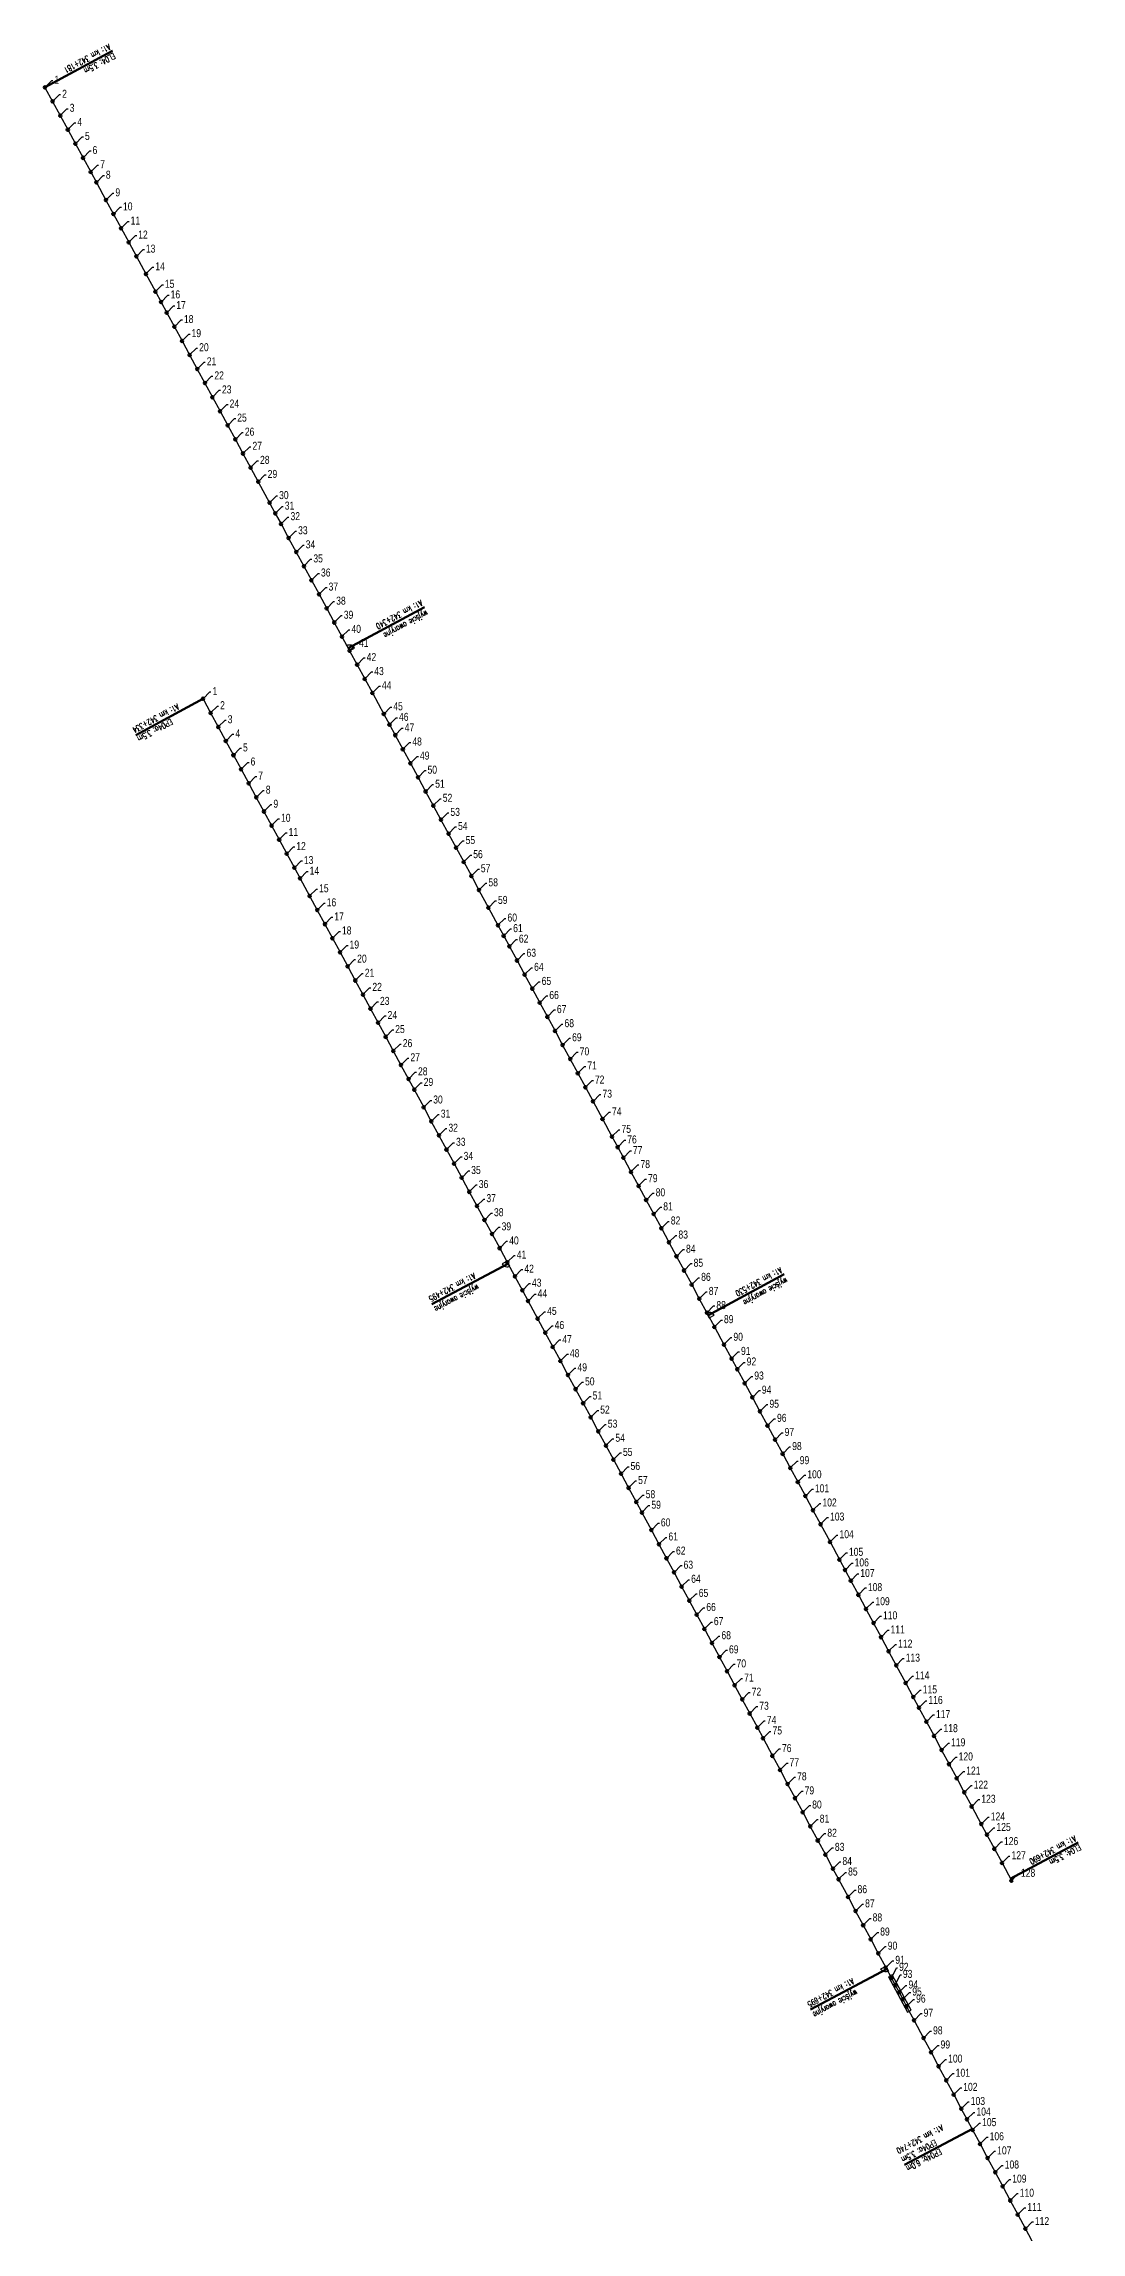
# Model space of a CAD drawing. Header units: metres. Extents: x 7402779 to 7405920, y 5696902 to 5712005.
# Drawn here: x 7404284 to 7404543, y 5705650 to 5706197 of the extents above; entities that cross this region are included whole.
import ezdxf

# ---------------------------------------------------------------- set-up
doc = ezdxf.new("R2010")
doc.units = ezdxf.units.M
for name, color, linetype in [('Drzwi ewakuacyjne', 100, 'Continuous'), ('Drzwi ewakuacyjne_opis', 7, 'Continuous'), ('Ekran_akustyczny', 100, 'Continuous'), ('Ekran_akustyczny_3.5m_opis', 7, 'Continuous'), ('Ekran_akustyczny_6m_opis', 7, 'Continuous'), ('Ekran_akustyczny_pale', 100, 'Continuous'), ('Ekran_akustyczny_pale_opis', 1, 'Continuous'), ('om_konstrukcja', 7, 'Continuous')]:
    doc.layers.add(name, color=color, linetype=linetype)
doc.styles.add('CDMSTYLE', font='CDMSIMPL', dxfattribs={"width": 0.8, "bigfont": 'CDMBIGPL'})
doc.styles.add('simplex 0.60', font='simplex.shx', dxfattribs={"width": 0.6})
doc.dimstyles.new('CDM-ME200MM', dxfattribs={"dimscale": 0.2, "dimtxt": 2.5, "dimasz": 1.5, "dimexe": 1.5, "dimexo": 5, "dimgap": 0.5, "dimtad": 1, "dimdec": 0, "dimlfac": 1000, "dimrnd": 1, "dimzin": 9, "dimtxsty": 'CDMSTYLE', "dimblk": 'OBLIQUE', "dimcen": 2.5, "dimdle": 1.5, "dimclrd": 9, "dimclre": 9, "dimadec": 1, "dimazin": 2, "dimtfac": 1, "dimtdec": 0, "dimtix": 1, "dimtmove": 2, "dimatfit": 3, "dimldrblk": 'NONE', "dimfxl": 1, "dimtvp": 1, "dimtolj": 1, "dimtzin": 0, "dimlwd": 25, "dimlwe": 25, "dimarcsym": 0})

# ---------------------------------------------------------------- blocks, each defined once
blk = doc.blocks.new('Wyjście awaryjne')
at = {"layer": 'Drzwi ewakuacyjne'}
blk.add_lwpolyline([(0, 0), (-1.4, 0, 0.414214), (0, -1.4)], format="xyb", close=True, dxfattribs=at)
blk = doc.blocks.new('_None')
blk = doc.blocks.new('_OBLIQUE')
at = {"color": 0, "linetype": 'ByBlock'}
blk.add_line((-0.5, -0.5), (0.5, 0.5), dxfattribs=at)

msp = doc.modelspace()

# ---------------------------------------------------------------- linework, layer by layer
at = {"layer": 'Drzwi ewakuacyjne_opis', "lineweight": 100}
for p, q in [((7404378.84, 5706056.22), (7404359.79, 5706045.93)), ((7404380.7, 5705882.02), (7404399.85, 5705892.13)), ((7404468.67, 5705889.48), (7404449.63, 5705879.18)), ((7404475.28, 5705705.73), (7404494.38, 5705715.94))]:
    msp.add_line(p, q, dxfattribs=at)
at = {"layer": 'Ekran_akustyczny', "linetype": 'Continuous', "lineweight": -3}
for points in [[(7404284.05, 5706186.07), (7404285.96, 5706182.55), (7404287.86, 5706179.03), (7404289.76, 5706175.51), (7404291.66, 5706171.99), (7404293.56, 5706168.47), (7404295.47, 5706164.96), (7404296.89, 5706162.32), (7404299.27, 5706157.92), (7404301.17, 5706154.4), (7404303.07, 5706150.88), (7404304.97, 5706147.36), (7404306.88, 5706143.84), (7404309.25, 5706139.44), (7404311.63, 5706135.04), (7404313.06, 5706132.41), (7404314.48, 5706129.77), (7404316.39, 5706126.25), (7404318.29, 5706122.73), (7404320.19, 5706119.21), (7404322.09, 5706115.69), (7404323.99, 5706112.17), (7404325.89, 5706108.65), (7404327.8, 5706105.13), (7404329.7, 5706101.62), (7404331.6, 5706098.1), (7404333.5, 5706094.58), (7404335.4, 5706091.06), (7404337.31, 5706087.54), (7404340.16, 5706082.26), (7404341.58, 5706079.62), (7404343.01, 5706076.98), (7404344.91, 5706073.46), (7404346.82, 5706069.94), (7404348.72, 5706066.42), (7404350.62, 5706062.91), (7404352.52, 5706059.39), (7404354.42, 5706055.87), (7404356.32, 5706052.35), (7404358.23, 5706048.83), (7404360.13, 5706045.31), (7404362.03, 5706041.79), (7404363.93, 5706038.27), (7404365.83, 5706034.75), (7404368.69, 5706029.48), (7404370.11, 5706026.84), (7404371.54, 5706024.2), (7404373.44, 5706020.68), (7404375.34, 5706017.16), (7404377.24, 5706013.64), (7404379.14, 5706010.12), (7404381.05, 5706006.6), (7404382.95, 5706003.08), (7404384.85, 5705999.56), (7404386.75, 5705996.04), (7404388.65, 5705992.53), (7404390.55, 5705989.01), (7404392.46, 5705985.49), (7404394.83, 5705981.09), (7404397.21, 5705976.69), (7404398.63, 5705974.05), (7404400.06, 5705971.41), (7404401.96, 5705967.89), (7404403.85, 5705964.37), (7404405.75, 5705960.85), (7404407.65, 5705957.33), (7404409.55, 5705953.81), (7404411.45, 5705950.29), (7404413.35, 5705946.76), (7404415.25, 5705943.24), (7404417.15, 5705939.72), (7404419.04, 5705936.2), (7404420.94, 5705932.68), (7404423.31, 5705928.28), (7404425.68, 5705923.88), (7404427.11, 5705921.24), (7404428.53, 5705918.59), (7404430.43, 5705915.07), (7404432.32, 5705911.55), (7404434.22, 5705908.03), (7404436.12, 5705904.51), (7404438.01, 5705900.99), (7404439.91, 5705897.46), (7404441.8, 5705893.94), (7404443.7, 5705890.42), (7404445.59, 5705886.89), (7404447.49, 5705883.37), (7404449.38, 5705879.85), (7404451.28, 5705876.33), (7404453.64, 5705871.92), (7404455.54, 5705868.4), (7404456.96, 5705865.76), (7404458.85, 5705862.23), (7404460.75, 5705858.71), (7404462.64, 5705855.19), (7404464.53, 5705851.66), (7404466.42, 5705848.14), (7404468.32, 5705844.61), (7404470.21, 5705841.09), (7404472.1, 5705837.57), (7404473.99, 5705834.04), (7404475.88, 5705830.52), (7404477.78, 5705826.99), (7404480.14, 5705822.59), (7404482.5, 5705818.18), (7404483.92, 5705815.54), (7404485.34, 5705812.89), (7404487.23, 5705809.37), (7404489.12, 5705805.84), (7404491.01, 5705802.32), (7404492.9, 5705798.79), (7404494.79, 5705795.27), (7404496.68, 5705791.74), (7404499.04, 5705787.33), (7404500.93, 5705783.81), (7404502.35, 5705781.16), (7404504.24, 5705777.64), (7404506.12, 5705774.11), (7404508.01, 5705770.59), (7404509.9, 5705767.06), (7404511.79, 5705763.53), (7404513.67, 5705760.01), (7404515.56, 5705756.48), (7404517.92, 5705752.07), (7404519.34, 5705749.43), (7404521.22, 5705745.9), (7404523.11, 5705742.37), (7404525.47, 5705737.96)], [(7404323.53, 5706033.28), (7404325.43, 5706029.76), (7404327.33, 5706026.24), (7404329.23, 5706022.72), (7404331.13, 5706019.2), (7404333.04, 5706015.68), (7404334.94, 5706012.16), (7404336.84, 5706008.64), (7404338.74, 5706005.12), (7404340.64, 5706001.61), (7404342.55, 5705998.09), (7404344.45, 5705994.57), (7404346.35, 5705991.05), (7404347.78, 5705988.41), (7404350.15, 5705984.01), (7404352.05, 5705980.49), (7404353.96, 5705976.97), (7404355.86, 5705973.45), (7404357.76, 5705969.93), (7404359.66, 5705966.41), (7404361.56, 5705962.89), (7404363.46, 5705959.37), (7404365.36, 5705955.85), (7404367.26, 5705952.33), (7404369.16, 5705948.81), (7404371.06, 5705945.29), (7404372.96, 5705941.77), (7404374.86, 5705938.25), (7404376.28, 5705935.61), (7404378.65, 5705931.21), (7404380.55, 5705927.69), (7404382.45, 5705924.17), (7404384.35, 5705920.65), (7404386.25, 5705917.13), (7404388.14, 5705913.61), (7404390.04, 5705910.08), (7404391.94, 5705906.56), (7404393.84, 5705903.04), (7404395.73, 5705899.52), (7404397.63, 5705896), (7404399.53, 5705892.48), (7404401.42, 5705888.95), (7404403.32, 5705885.43), (7404404.74, 5705882.79), (7404407.11, 5705878.39), (7404409, 5705874.87), (7404410.9, 5705871.34), (7404412.79, 5705867.82), (7404414.69, 5705864.3), (7404416.58, 5705860.77), (7404418.48, 5705857.25), (7404420.37, 5705853.73), (7404422.27, 5705850.21), (7404424.16, 5705846.68), (7404426.05, 5705843.16), (7404427.95, 5705839.63), (7404429.84, 5705836.11), (7404431.73, 5705832.59), (7404433.15, 5705829.94), (7404435.52, 5705825.54), (7404437.41, 5705822.01), (7404439.3, 5705818.49), (7404441.19, 5705814.97), (7404443.08, 5705811.44), (7404444.98, 5705807.92), (7404446.87, 5705804.39), (7404448.76, 5705800.87), (7404450.65, 5705797.34), (7404452.54, 5705793.82), (7404454.43, 5705790.29), (7404456.32, 5705786.77), (7404458.21, 5705783.24), (7404460.1, 5705779.72), (7404461.99, 5705776.19), (7404463.41, 5705773.55), (7404465.77, 5705769.14), (7404467.66, 5705765.61), (7404469.55, 5705762.09), (7404471.43, 5705758.56), (7404473.32, 5705755.04), (7404475.21, 5705751.51), (7404477.1, 5705747.98), (7404478.99, 5705744.46), (7404480.87, 5705740.93), (7404482.29, 5705738.29), (7404484.65, 5705733.88), (7404486.54, 5705730.35), (7404488.42, 5705726.82), (7404490.31, 5705723.29), (7404492.2, 5705719.77), (7404494.08, 5705716.24), (7404495.5, 5705713.59), (7404496.44, 5705711.83), (7404497.38, 5705710.07), (7404498.32, 5705708.3), (7404499.27, 5705706.54), (7404501.15, 5705703.01), (7404503.51, 5705698.6), (7404505.39, 5705695.07), (7404507.28, 5705691.54), (7404509.16, 5705688.02), (7404511.05, 5705684.49), (7404512.93, 5705680.96), (7404514.34, 5705678.31), (7404515.76, 5705675.67), (7404517.64, 5705672.14), (7404519.52, 5705668.61), (7404521.41, 5705665.08), (7404523.29, 5705661.55), (7404525.17, 5705658.02), (7404527.05, 5705654.49), (7404528.94, 5705650.96), (7404531.29, 5705646.55)]]:
    msp.add_lwpolyline(points, dxfattribs=at)
at = {"layer": 'Ekran_akustyczny_3.5m_opis', "lineweight": 100}
for p, q in [((7404300.9, 5706195.18), (7404283.97, 5706186.02)), ((7404306.71, 5706024.17), (7404323.64, 5706033.33)), ((7404542.1, 5705747.48), (7404525.12, 5705738.4))]:
    msp.add_line(p, q, dxfattribs=at)
at = {"layer": 'Ekran_akustyczny_6m_opis', "lineweight": 100}
msp.add_line((7404498.75, 5705666.9), (7404515.73, 5705675.96), dxfattribs=at)
at = {"layer": 'Ekran_akustyczny_pale', "lineweight": 100}
for centre in [(7404284.05, 5706186.07), (7404285.96, 5706182.55), (7404287.86, 5706179.03), (7404289.76, 5706175.51), (7404291.66, 5706171.99), (7404293.56, 5706168.47), (7404295.47, 5706164.96), (7404296.89, 5706162.32), (7404299.27, 5706157.92), (7404301.17, 5706154.4), (7404303.07, 5706150.88), (7404304.97, 5706147.36), (7404306.88, 5706143.84), (7404309.25, 5706139.44), (7404311.63, 5706135.04), (7404313.06, 5706132.41), (7404314.48, 5706129.77), (7404316.39, 5706126.25), (7404318.29, 5706122.73), (7404320.19, 5706119.21), (7404322.09, 5706115.69), (7404323.99, 5706112.17), (7404325.89, 5706108.65), (7404327.8, 5706105.13), (7404329.7, 5706101.61), (7404331.6, 5706098.1), (7404333.5, 5706094.58), (7404335.4, 5706091.06), (7404337.31, 5706087.54), (7404340.16, 5706082.26), (7404341.58, 5706079.62), (7404343.01, 5706076.98), (7404344.91, 5706073.46), (7404346.81, 5706069.94), (7404348.72, 5706066.42), (7404350.62, 5706062.91), (7404352.52, 5706059.39), (7404354.42, 5706055.87), (7404356.32, 5706052.35), (7404358.23, 5706048.83), (7404360.13, 5706045.31), (7404362.03, 5706041.79), (7404363.93, 5706038.27), (7404365.83, 5706034.75), (7404323.53, 5706033.28), (7404325.43, 5706029.76), (7404368.69, 5706029.48), (7404327.33, 5706026.24), (7404329.23, 5706022.72), (7404370.11, 5706026.84), (7404371.54, 5706024.2), (7404331.14, 5706019.2), (7404373.44, 5706020.68), (7404375.34, 5706017.16), (7404333.04, 5706015.68), (7404334.94, 5706012.16), (7404377.24, 5706013.64), (7404336.84, 5706008.64), (7404379.15, 5706010.12), (7404381.05, 5706006.6), (7404338.74, 5706005.12), (7404340.64, 5706001.6), (7404382.95, 5706003.08), (7404342.55, 5705998.09), (7404384.85, 5705999.56), (7404386.75, 5705996.05), (7404344.45, 5705994.57), (7404346.35, 5705991.05), (7404388.65, 5705992.53), (7404347.78, 5705988.41), (7404390.55, 5705989.01), (7404392.45, 5705985.49), (7404350.15, 5705984.01), (7404352.05, 5705980.49), (7404394.83, 5705981.09), (7404353.96, 5705976.97), (7404355.86, 5705973.45), (7404397.21, 5705976.69), (7404398.63, 5705974.05), (7404357.76, 5705969.93), (7404400.06, 5705971.41), (7404359.66, 5705966.41), (7404361.56, 5705962.89), (7404401.96, 5705967.89), (7404403.85, 5705964.37), (7404363.46, 5705959.37), (7404405.75, 5705960.85), (7404407.65, 5705957.33), (7404365.36, 5705955.85), (7404367.26, 5705952.33), (7404409.55, 5705953.81), (7404369.16, 5705948.81), (7404411.45, 5705950.29), (7404413.35, 5705946.76), (7404371.06, 5705945.29), (7404372.96, 5705941.77), (7404415.25, 5705943.24), (7404374.86, 5705938.25), (7404376.28, 5705935.61), (7404417.15, 5705939.72), (7404419.04, 5705936.2), (7404378.65, 5705931.21), (7404420.94, 5705932.68), (7404380.55, 5705927.69), (7404423.31, 5705928.28), (7404382.45, 5705924.17), (7404384.35, 5705920.65), (7404425.68, 5705923.88), (7404427.11, 5705921.24), (7404386.25, 5705917.13), (7404388.14, 5705913.61), (7404428.53, 5705918.59), (7404430.43, 5705915.07), (7404390.04, 5705910.08), (7404432.32, 5705911.55), (7404434.22, 5705908.03), (7404391.94, 5705906.56), (7404393.84, 5705903.04), (7404436.12, 5705904.51), (7404395.73, 5705899.52), (7404438.01, 5705900.98), (7404439.91, 5705897.46), (7404397.63, 5705896), (7404399.53, 5705892.48), (7404441.8, 5705893.94), (7404401.42, 5705888.95), (7404443.7, 5705890.42), (7404445.59, 5705886.89), (7404403.32, 5705885.43), (7404404.74, 5705882.79), (7404447.49, 5705883.37), (7404407.11, 5705878.39), (7404449.38, 5705879.85), (7404451.28, 5705876.33), (7404409, 5705874.87), (7404410.9, 5705871.34), (7404453.64, 5705871.92), (7404412.79, 5705867.82), (7404414.69, 5705864.3), (7404455.54, 5705868.4), (7404456.96, 5705865.76), (7404416.58, 5705860.77), (7404458.85, 5705862.23), (7404460.74, 5705858.71), (7404418.48, 5705857.25), (7404420.37, 5705853.73), (7404462.64, 5705855.19), (7404422.27, 5705850.2), (7404464.53, 5705851.66), (7404466.42, 5705848.14), (7404424.16, 5705846.68), (7404426.05, 5705843.16), (7404468.32, 5705844.61), (7404427.95, 5705839.63), (7404470.21, 5705841.09), (7404472.1, 5705837.57), (7404429.84, 5705836.11), (7404431.73, 5705832.59), (7404473.99, 5705834.04), (7404433.15, 5705829.94), (7404475.88, 5705830.52), (7404477.78, 5705826.99), (7404435.52, 5705825.54), (7404437.41, 5705822.01), (7404480.14, 5705822.59), (7404439.3, 5705818.49), (7404441.19, 5705814.97), (7404482.5, 5705818.18), (7404483.92, 5705815.54), (7404443.08, 5705811.44), (7404485.34, 5705812.89), (7404487.23, 5705809.37), (7404444.98, 5705807.92), (7404446.87, 5705804.39), (7404489.12, 5705805.84), (7404448.76, 5705800.87), (7404491.01, 5705802.32), (7404492.9, 5705798.79), (7404450.65, 5705797.34), (7404452.54, 5705793.82), (7404494.79, 5705795.27), (7404454.43, 5705790.29), (7404496.68, 5705791.74), (7404456.32, 5705786.77), (7404458.21, 5705783.24), (7404499.04, 5705787.33), (7404500.93, 5705783.81), (7404460.1, 5705779.72), (7404502.35, 5705781.16), (7404504.23, 5705777.64), (7404461.99, 5705776.19), (7404463.41, 5705773.55), (7404506.12, 5705774.11), (7404465.77, 5705769.14), (7404467.66, 5705765.61), (7404508.01, 5705770.59), (7404509.9, 5705767.06), (7404469.55, 5705762.09), (7404511.79, 5705763.53), (7404471.43, 5705758.56), (7404473.32, 5705755.04), (7404513.67, 5705760.01), (7404515.56, 5705756.48), (7404475.21, 5705751.51), (7404517.92, 5705752.07), (7404519.34, 5705749.43), (7404477.1, 5705747.98), (7404478.99, 5705744.46), (7404521.22, 5705745.9), (7404480.87, 5705740.93), (7404482.29, 5705738.28), (7404523.11, 5705742.37), (7404484.65, 5705733.88), (7404525.47, 5705737.96), (7404486.54, 5705730.35), (7404488.42, 5705726.82), (7404490.31, 5705723.29), (7404492.2, 5705719.77), (7404494.08, 5705716.24), (7404495.5, 5705713.59), (7404496.44, 5705711.83), (7404497.38, 5705710.07), (7404498.32, 5705708.3), (7404499.27, 5705706.54), (7404501.15, 5705703.01), (7404503.51, 5705698.6), (7404505.39, 5705695.07), (7404507.28, 5705691.54), (7404509.16, 5705688.02), (7404511.05, 5705684.49), (7404512.93, 5705680.96), (7404514.34, 5705678.31), (7404515.76, 5705675.67), (7404517.64, 5705672.14), (7404519.52, 5705668.61), (7404521.41, 5705665.08), (7404523.29, 5705661.55), (7404525.17, 5705658.02), (7404527.05, 5705654.49), (7404528.94, 5705650.96)]:
    msp.add_circle(centre, 0.3, dxfattribs=at)
at = {"layer": 'om_konstrukcja', "color": 2, "lineweight": -3, "extrusion": (-0.000296428, -0.000158444, 1), "elevation": -3098.95}
msp.add_lwpolyline([(7404494.46, 5705713.49), (7404499.18, 5705704.67), (7404500.06, 5705705.14), (7404495.34, 5705713.96)], close=True, dxfattribs=at)

# ---------------------------------------------------------------- block references
at = {"layer": 'Drzwi ewakuacyjne', "lineweight": 100}
for p, rotation in [((7404360.13, 5706045.31), 208.3621005417678), ((7404399.52, 5705892.75), 28.26395573559596), ((7404449.96, 5705878.57), 208.3621005417678)]:
    msp.add_blockref('Wyjście awaryjne', p, dxfattribs=dict(at, rotation=rotation))
at = {"layer": 'Drzwi ewakuacyjne', "lineweight": 100, "xscale": -1, "rotation": 298.1322705803242}
msp.add_blockref('Wyjście awaryjne', (7404494.05, 5705716.55), dxfattribs=at)

# ---------------------------------------------------------------- texts
at = {"layer": 'Drzwi ewakuacyjne_opis', "lineweight": 100, "char_height": 1.5, "style": 'simplex 0.60'}
for s, insert, attachment_point, rotation in [('A1: km 342+340', (7404377.86, 5706058.03), 7, 208.3889), ('wyjście awaryjne', (7404379.05, 5706055.85), 7, 208.3889), ('A1: km 342+495', (7404379.74, 5705883.85), 9, 207.837), ('A1: km 342+530', (7404467.69, 5705891.29), 7, 208.3889), ('wyjście awaryjne', (7404468.88, 5705889.1), 7, 208.3889), ('wyjście awaryjne', (7404380.9, 5705881.65), 9, 207.837), ('A1: km 342+695', (7404474.32, 5705707.55), 9, 208.1316), ('wyjście awaryjne', (7404475.49, 5705705.35), 9, 208.1316)]:
    msp.add_mtext(s, dxfattribs=dict(at, insert=insert, attachment_point=attachment_point, rotation=rotation))
at = {"layer": 'Ekran_akustyczny_3.5m_opis', "lineweight": 100, "char_height": 1.5, "style": 'simplex 0.60'}
for s, insert, attachment_point, rotation in [('A1: km 342+181', (7404299.92, 5706196.99), 7, 208.3889), ('EL04: 3.5m', (7404301.12, 5706194.77), 7, 208.3889), ('A1: km 342+334', (7404305.72, 5706025.99), 9, 208.3889), ('EP04a: 3.5m', (7404306.92, 5706023.77), 9, 208.3889), ('A1: km 342+690', (7404541.13, 5705749.29), 7, 208.1353), ('EL04: 3.5m', (7404542.32, 5705747.07), 7, 208.1353), ('A1: km 342+740', (7404496.59, 5705670.94), 9, 208.0929), ('EP04a: 3.5m', (7404497.78, 5705668.72), 9, 208.0929)]:
    msp.add_mtext(s, dxfattribs=dict(at, insert=insert, attachment_point=attachment_point, rotation=rotation))
at = {"layer": 'Ekran_akustyczny_6m_opis', "lineweight": 100, "insert": (7404498.97, 5705666.49), "char_height": 1.5, "attachment_point": 9, "rotation": 208.0929, "style": 'simplex 0.60'}
msp.add_mtext('EP04b: 6.0m', dxfattribs=at)
at = {"layer": 'Ekran_akustyczny_pale_opis', "color": 1, "lineweight": 100, "char_height": 2, "attachment_point": 4, "style": 'CDMSTYLE'}
for s, insert in [('1', (7404286.42, 5706187.99)), ('2', (7404288.33, 5706184.47)), ('3', (7404290.23, 5706180.96)), ('4', (7404292.13, 5706177.44)), ('5', (7404294.03, 5706173.92)), ('6', (7404295.93, 5706170.4)), ('7', (7404297.84, 5706166.88)), ('8', (7404299.26, 5706164.24)), ('9', (7404301.64, 5706159.84)), ('10', (7404303.54, 5706156.32)), ('11', (7404305.44, 5706152.8)), ('12', (7404307.34, 5706149.29)), ('13', (7404309.25, 5706145.77)), ('14', (7404311.62, 5706141.37)), ('15', (7404314, 5706136.97)), ('16', (7404315.43, 5706134.33)), ('17', (7404316.85, 5706131.69)), ('18', (7404318.76, 5706128.17)), ('19', (7404320.66, 5706124.65)), ('20', (7404322.56, 5706121.13)), ('21', (7404324.46, 5706117.61)), ('22', (7404326.36, 5706114.1)), ('23', (7404328.26, 5706110.58)), ('24', (7404330.17, 5706107.06)), ('25', (7404332.07, 5706103.54)), ('26', (7404333.97, 5706100.02)), ('27', (7404335.87, 5706096.5)), ('28', (7404337.77, 5706092.98)), ('29', (7404339.68, 5706089.46)), ('30', (7404342.53, 5706084.18)), ('31', (7404343.95, 5706081.55)), ('32', (7404345.38, 5706078.91)), ('33', (7404347.28, 5706075.39)), ('34', (7404349.18, 5706071.87)), ('35', (7404351.09, 5706068.35)), ('36', (7404352.99, 5706064.83)), ('37', (7404354.89, 5706061.31)), ('38', (7404356.79, 5706057.79)), ('39', (7404358.69, 5706054.27)), ('40', (7404360.6, 5706050.75)), ('41', (7404362.5, 5706047.24)), ('42', (7404364.4, 5706043.72)), ('43', (7404366.3, 5706040.2)), ('1', (7404325.9, 5706035.2)), ('44', (7404368.2, 5706036.68)), ('2', (7404327.8, 5706031.68)), ('3', (7404329.7, 5706028.16)), ('45', (7404371.06, 5706031.4)), ('46', (7404372.48, 5706028.76)), ('4', (7404331.6, 5706024.64)), ('47', (7404373.91, 5706026.12)), ('48', (7404375.81, 5706022.6)), ('5', (7404333.51, 5706021.12)), ('6', (7404335.41, 5706017.6)), ('49', (7404377.71, 5706019.08)), ('7', (7404337.31, 5706014.09)), ('50', (7404379.61, 5706015.56)), ('51', (7404381.52, 5706012.05)), ('8', (7404339.21, 5706010.57)), ('9', (7404341.11, 5706007.05)), ('52', (7404383.42, 5706008.53)), ('10', (7404343.01, 5706003.53)), ('53', (7404385.32, 5706005.01)), ('54', (7404387.22, 5706001.49)), ('11', (7404344.92, 5706000.01)), ('12', (7404346.82, 5705996.49)), ('55', (7404389.12, 5705997.97)), ('13', (7404348.72, 5705992.97)), ('14', (7404350.15, 5705990.33)), ('56', (7404391.02, 5705994.45)), ('57', (7404392.92, 5705990.93)), ('15', (7404352.52, 5705985.93)), ('58', (7404394.82, 5705987.41)), ('16', (7404354.42, 5705982.41)), ('17', (7404356.33, 5705978.9)), ('59', (7404397.2, 5705983.01)), ('60', (7404399.58, 5705978.61)), ('18', (7404358.23, 5705975.38)), ('61', (7404401, 5705975.97)), ('62', (7404402.43, 5705973.33)), ('19', (7404360.13, 5705971.86)), ('20', (7404362.03, 5705968.34)), ('63', (7404404.33, 5705969.81)), ('21', (7404363.93, 5705964.82)), ('64', (7404406.23, 5705966.29)), ('65', (7404408.12, 5705962.77)), ('22', (7404365.83, 5705961.3)), ('23', (7404367.73, 5705957.78)), ('66', (7404410.02, 5705959.25)), ('24', (7404369.63, 5705954.26)), ('67', (7404411.92, 5705955.73)), ('68', (7404413.82, 5705952.21)), ('25', (7404371.53, 5705950.74)), ('26', (7404373.43, 5705947.22)), ('69', (7404415.72, 5705948.69)), ('27', (7404375.33, 5705943.7)), ('28', (7404377.23, 5705940.18)), ('70', (7404417.62, 5705945.17)), ('71', (7404419.52, 5705941.65)), ('29', (7404378.65, 5705937.54)), ('72', (7404421.41, 5705938.13)), ('73', (7404423.31, 5705934.6)), ('30', (7404381.02, 5705933.14)), ('31', (7404382.92, 5705929.61)), ('74', (7404425.68, 5705930.2)), ('32', (7404384.82, 5705926.09)), ('75', (7404428.05, 5705925.8)), ('33', (7404386.72, 5705922.57)), ('34', (7404388.62, 5705919.05)), ('76', (7404429.48, 5705923.16)), ('77', (7404430.9, 5705920.52)), ('35', (7404390.51, 5705915.53)), ('78', (7404432.8, 5705917)), ('79', (7404434.69, 5705913.48)), ('36', (7404392.41, 5705912.01)), ('37', (7404394.31, 5705908.49)), ('80', (7404436.59, 5705909.95)), ('38', (7404396.21, 5705904.97)), ('81', (7404438.49, 5705906.43)), ('82', (7404440.38, 5705902.91)), ('39', (7404398.1, 5705901.44)), ('40', (7404400, 5705897.92)), ('83', (7404442.28, 5705899.39)), ('41', (7404401.9, 5705894.4)), ('42', (7404403.79, 5705890.88)), ('84', (7404444.17, 5705895.86)), ('85', (7404446.07, 5705892.34)), ('43', (7404405.69, 5705887.36)), ('86', (7404447.96, 5705888.82)), ('87', (7404449.86, 5705885.3)), ('44', (7404407.11, 5705884.71)), ('45', (7404409.48, 5705880.31)), ('88', (7404451.75, 5705881.77)), ('46', (7404411.37, 5705876.79)), ('89', (7404453.65, 5705878.25)), ('47', (7404413.27, 5705873.27)), ('48', (7404415.16, 5705869.74)), ('90', (7404456.01, 5705873.85)), ('91', (7404457.91, 5705870.32)), ('49', (7404417.06, 5705866.22)), ('92', (7404459.33, 5705867.68)), ('93', (7404461.22, 5705864.16)), ('50', (7404418.95, 5705862.7)), ('51', (7404420.85, 5705859.18)), ('94', (7404463.11, 5705860.63)), ('52', (7404422.74, 5705855.65)), ('95', (7404465.01, 5705857.11)), ('96', (7404466.9, 5705853.59)), ('53', (7404424.64, 5705852.13)), ('54', (7404426.53, 5705848.61)), ('97', (7404468.79, 5705850.06)), ('55', (7404428.42, 5705845.08)), ('56', (7404430.32, 5705841.56)), ('98', (7404470.69, 5705846.54)), ('99', (7404472.58, 5705843.01)), ('57', (7404432.21, 5705838.04)), ('100', (7404474.47, 5705839.49)), ('101', (7404476.36, 5705835.97)), ('58', (7404434.1, 5705834.51)), ('59', (7404435.52, 5705831.87)), ('102', (7404478.25, 5705832.44)), ('60', (7404437.89, 5705827.46)), ('103', (7404480.15, 5705828.92)), ('61', (7404439.78, 5705823.94)), ('62', (7404441.67, 5705820.42)), ('104', (7404482.51, 5705824.51)), ('105', (7404484.87, 5705820.11)), ('63', (7404443.56, 5705816.89)), ('106', (7404486.29, 5705817.46)), ('107', (7404487.71, 5705814.82)), ('64', (7404445.46, 5705813.37)), ('65', (7404447.35, 5705809.84)), ('108', (7404489.6, 5705811.29)), ('66', (7404449.24, 5705806.32)), ('109', (7404491.49, 5705807.77)), ('110', (7404493.38, 5705804.24)), ('67', (7404451.13, 5705802.79)), ('68', (7404453.02, 5705799.27)), ('111', (7404495.27, 5705800.72)), ('69', (7404454.91, 5705795.74)), ('70', (7404456.8, 5705792.22)), ('112', (7404497.16, 5705797.19)), ('113', (7404499.05, 5705793.67)), ('71', (7404458.69, 5705788.69)), ('114', (7404501.41, 5705789.26)), ('72', (7404460.58, 5705785.17)), ('73', (7404462.47, 5705781.64)), ('115', (7404503.3, 5705785.73)), ('116', (7404504.72, 5705783.09)), ('74', (7404464.36, 5705778.12)), ('117', (7404506.6, 5705779.56)), ('118', (7404508.49, 5705776.04)), ('75', (7404465.78, 5705775.47)), ('76', (7404468.14, 5705771.06)), ('119', (7404510.38, 5705772.51)), ('77', (7404470.03, 5705767.54)), ('120', (7404512.27, 5705768.98)), ('121', (7404514.16, 5705765.46)), ('78', (7404471.92, 5705764.01)), ('79', (7404473.8, 5705760.49)), ('122', (7404516.04, 5705761.93)), ('80', (7404475.69, 5705756.96)), ('123', (7404517.93, 5705758.4)), ('124', (7404520.29, 5705754)), ('81', (7404477.58, 5705753.43)), ('82', (7404479.47, 5705749.91)), ('125', (7404521.71, 5705751.35)), ('83', (7404481.36, 5705746.38)), ('126', (7404523.59, 5705747.82)), ('127', (7404525.48, 5705744.3)), ('84', (7404483.24, 5705742.85)), ('85', (7404484.66, 5705740.21)), ('128', (7404527.84, 5705739.89)), ('86', (7404487.02, 5705735.8)), ('87', (7404488.91, 5705732.27)), ('88', (7404490.79, 5705728.75)), ('89', (7404492.68, 5705725.22)), ('90', (7404494.57, 5705721.69)), ('91', (7404496.45, 5705718.16)), ('92', (7404497.39, 5705716.4)), ('93', (7404498.34, 5705714.64)), ('94', (7404499.75, 5705711.99)), ('95', (7404500.69, 5705710.23)), ('96', (7404501.64, 5705708.46)), ('97', (7404503.52, 5705704.94)), ('98', (7404505.88, 5705700.53)), ('99', (7404507.76, 5705697)), ('100', (7404509.65, 5705693.47)), ('101', (7404511.53, 5705689.94)), ('102', (7404513.42, 5705686.41)), ('103', (7404515.3, 5705682.88)), ('104', (7404516.71, 5705680.24)), ('105', (7404518.13, 5705677.59)), ('106', (7404520.01, 5705674.06)), ('107', (7404521.89, 5705670.53)), ('108', (7404523.78, 5705667)), ('109', (7404525.66, 5705663.48)), ('110', (7404527.54, 5705659.95)), ('111', (7404529.42, 5705656.42)), ('112', (7404531.31, 5705652.89))]:
    msp.add_mtext(s, dxfattribs=dict(at, insert=insert))

# ---------------------------------------------------------------- leaders
at = {"layer": 'Ekran_akustyczny_pale_opis', "color": 1, "lineweight": 100, "annotation_type": 0, "has_hookline": 1, "hookline_direction": 0}
for points, text_width in [([(7404284.05, 5706186.07), (7404285.75, 5706187.78), (7404286.05, 5706187.78)], 0.381), ([(7404285.96, 5706182.55), (7404287.65, 5706184.26), (7404287.95, 5706184.26)], 1.07), ([(7404287.86, 5706179.03), (7404289.55, 5706180.74), (7404289.85, 5706180.74)], 1.07), ([(7404289.76, 5706175.51), (7404291.45, 5706177.23), (7404291.75, 5706177.23)], 1.14), ([(7404291.66, 5706171.99), (7404293.35, 5706173.71), (7404293.65, 5706173.71)], 1.07), ([(7404293.56, 5706168.47), (7404295.25, 5706170.19), (7404295.55, 5706170.19)], 0.99), ([(7404295.47, 5706164.96), (7404297.16, 5706166.67), (7404297.46, 5706166.67)], 1.07), ([(7404296.89, 5706162.32), (7404298.58, 5706164.03), (7404298.88, 5706164.03)], 1.07), ([(7404299.27, 5706157.92), (7404300.96, 5706159.63), (7404301.26, 5706159.63)], 0.99), ([(7404301.17, 5706154.4), (7404302.86, 5706156.11), (7404303.16, 5706156.11)], 2.29), ([(7404303.07, 5706150.88), (7404304.76, 5706152.59), (7404305.06, 5706152.59)], 1.6), ([(7404304.97, 5706147.36), (7404306.67, 5706149.07), (7404306.97, 5706149.07)], 2.29), ([(7404306.88, 5706143.84), (7404308.57, 5706145.55), (7404308.87, 5706145.55)], 2.29), ([(7404309.25, 5706139.44), (7404310.94, 5706141.16), (7404311.24, 5706141.16)], 2.36), ([(7404311.63, 5706135.04), (7404313.32, 5706136.76), (7404313.62, 5706136.76)], 2.29), ([(7404313.06, 5706132.41), (7404314.75, 5706134.12), (7404315.05, 5706134.12)], 2.21), ([(7404314.48, 5706129.77), (7404316.17, 5706131.48), (7404316.47, 5706131.48)], 2.29), ([(7404316.39, 5706126.25), (7404318.08, 5706127.96), (7404318.38, 5706127.96)], 2.29), ([(7404318.29, 5706122.73), (7404319.98, 5706124.44), (7404320.28, 5706124.44)], 2.21), ([(7404320.19, 5706119.21), (7404321.88, 5706120.92), (7404322.18, 5706120.92)], 2.59), ([(7404322.09, 5706115.69), (7404323.78, 5706117.4), (7404324.08, 5706117.4)], 1.9), ([(7404323.99, 5706112.17), (7404325.68, 5706113.88), (7404325.98, 5706113.88)], 2.59), ([(7404325.89, 5706108.65), (7404327.59, 5706110.37), (7404327.89, 5706110.37)], 2.59), ([(7404327.8, 5706105.13), (7404329.49, 5706106.85), (7404329.79, 5706106.85)], 2.67), ([(7404329.7, 5706101.61), (7404331.39, 5706103.33), (7404331.69, 5706103.33)], 2.59), ([(7404331.6, 5706098.1), (7404333.29, 5706099.81), (7404333.59, 5706099.81)], 2.51), ([(7404333.5, 5706094.58), (7404335.19, 5706096.29), (7404335.49, 5706096.29)], 2.59), ([(7404335.4, 5706091.06), (7404337.09, 5706092.77), (7404337.39, 5706092.77)], 2.59), ([(7404337.31, 5706087.54), (7404339, 5706089.25), (7404339.3, 5706089.25)], 2.51), ([(7404340.16, 5706082.26), (7404341.85, 5706083.97), (7404342.15, 5706083.97)], 2.59), ([(7404341.58, 5706079.62), (7404343.28, 5706081.33), (7404343.58, 5706081.33)], 1.9), ([(7404343.01, 5706076.98), (7404344.7, 5706078.69), (7404345, 5706078.69)], 2.59), ([(7404344.91, 5706073.46), (7404346.6, 5706075.18), (7404346.9, 5706075.18)], 2.59), ([(7404346.81, 5706069.94), (7404348.51, 5706071.66), (7404348.81, 5706071.66)], 2.67), ([(7404348.72, 5706066.42), (7404350.41, 5706068.14), (7404350.71, 5706068.14)], 2.59), ([(7404350.62, 5706062.91), (7404352.31, 5706064.62), (7404352.61, 5706064.62)], 2.51), ([(7404352.52, 5706059.39), (7404354.21, 5706061.1), (7404354.51, 5706061.1)], 2.59), ([(7404354.42, 5706055.87), (7404356.11, 5706057.58), (7404356.41, 5706057.58)], 2.59), ([(7404356.32, 5706052.35), (7404358.01, 5706054.06), (7404358.31, 5706054.06)], 2.51), ([(7404358.23, 5706048.83), (7404359.92, 5706050.54), (7404360.22, 5706050.54)], 2.59), ([(7404360.13, 5706045.31), (7404361.82, 5706047.02), (7404362.12, 5706047.02)], 1.9), ([(7404362.03, 5706041.79), (7404363.72, 5706043.5), (7404364.02, 5706043.5)], 2.59), ([(7404363.93, 5706038.27), (7404365.62, 5706039.99), (7404365.92, 5706039.99)], 2.59), ([(7404323.53, 5706033.28), (7404325.22, 5706034.99), (7404325.52, 5706034.99)], 0.381), ([(7404365.83, 5706034.75), (7404367.52, 5706036.47), (7404367.82, 5706036.47)], 2.67), ([(7404325.43, 5706029.76), (7404327.12, 5706031.47), (7404327.42, 5706031.47)], 1.07), ([(7404368.69, 5706029.48), (7404370.38, 5706031.19), (7404370.68, 5706031.19)], 2.59), ([(7404370.11, 5706026.84), (7404371.8, 5706028.55), (7404372.1, 5706028.55)], 2.51), ([(7404327.33, 5706026.24), (7404329.02, 5706027.95), (7404329.32, 5706027.95)], 1.07), ([(7404329.23, 5706022.72), (7404330.92, 5706024.43), (7404331.22, 5706024.43)], 1.14), ([(7404371.54, 5706024.2), (7404373.23, 5706025.91), (7404373.53, 5706025.91)], 2.59), ([(7404331.14, 5706019.2), (7404332.83, 5706020.91), (7404333.13, 5706020.91)], 1.07), ([(7404373.44, 5706020.68), (7404375.13, 5706022.39), (7404375.43, 5706022.39)], 2.59), ([(7404375.34, 5706017.16), (7404377.03, 5706018.87), (7404377.33, 5706018.87)], 2.51), ([(7404333.04, 5706015.68), (7404334.73, 5706017.39), (7404335.03, 5706017.39)], 0.99), ([(7404334.94, 5706012.16), (7404336.63, 5706013.87), (7404336.93, 5706013.87)], 1.07), ([(7404377.24, 5706013.64), (7404378.93, 5706015.35), (7404379.23, 5706015.35)], 2.59), ([(7404336.84, 5706008.64), (7404338.53, 5706010.36), (7404338.83, 5706010.36)], 1.07), ([(7404338.74, 5706005.12), (7404340.43, 5706006.84), (7404340.73, 5706006.84)], 0.99), ([(7404379.15, 5706010.12), (7404380.84, 5706011.83), (7404381.14, 5706011.83)], 1.9), ([(7404381.05, 5706006.6), (7404382.74, 5706008.32), (7404383.04, 5706008.32)], 2.59), ([(7404340.64, 5706001.6), (7404342.34, 5706003.32), (7404342.64, 5706003.32)], 2.29), ([(7404382.95, 5706003.08), (7404384.64, 5706004.8), (7404384.94, 5706004.8)], 2.59), ([(7404384.85, 5705999.56), (7404386.54, 5706001.28), (7404386.84, 5706001.28)], 2.67), ([(7404342.55, 5705998.09), (7404344.24, 5705999.8), (7404344.54, 5705999.8)], 1.6), ([(7404344.45, 5705994.57), (7404346.14, 5705996.28), (7404346.44, 5705996.28)], 2.29), ([(7404386.75, 5705996.05), (7404388.44, 5705997.76), (7404388.74, 5705997.76)], 2.59), ([(7404346.35, 5705991.05), (7404348.04, 5705992.76), (7404348.34, 5705992.76)], 2.29), ([(7404347.78, 5705988.41), (7404349.47, 5705990.12), (7404349.77, 5705990.12)], 2.36), ([(7404388.65, 5705992.53), (7404390.34, 5705994.24), (7404390.64, 5705994.24)], 2.51), ([(7404390.55, 5705989.01), (7404392.25, 5705990.72), (7404392.55, 5705990.72)], 2.59), ([(7404350.15, 5705984.01), (7404351.84, 5705985.72), (7404352.14, 5705985.72)], 2.29), ([(7404392.45, 5705985.49), (7404394.15, 5705987.2), (7404394.45, 5705987.2)], 2.59), ([(7404352.05, 5705980.49), (7404353.75, 5705982.2), (7404354.05, 5705982.2)], 2.21), ([(7404394.83, 5705981.09), (7404396.52, 5705982.8), (7404396.82, 5705982.8)], 2.51), ([(7404353.96, 5705976.97), (7404355.65, 5705978.68), (7404355.95, 5705978.68)], 2.29), ([(7404355.86, 5705973.45), (7404357.55, 5705975.16), (7404357.85, 5705975.16)], 2.29), ([(7404397.21, 5705976.69), (7404398.9, 5705978.4), (7404399.2, 5705978.4)], 2.59), ([(7404398.63, 5705974.05), (7404400.32, 5705975.76), (7404400.62, 5705975.76)], 1.9), ([(7404357.76, 5705969.93), (7404359.45, 5705971.65), (7404359.75, 5705971.65)], 2.21), ([(7404400.06, 5705971.41), (7404401.75, 5705973.12), (7404402.05, 5705973.12)], 2.59), ([(7404401.96, 5705967.89), (7404403.65, 5705969.6), (7404403.95, 5705969.6)], 2.59), ([(7404359.66, 5705966.41), (7404361.35, 5705968.13), (7404361.65, 5705968.13)], 2.59), ([(7404361.56, 5705962.89), (7404363.25, 5705964.61), (7404363.55, 5705964.61)], 1.9), ([(7404403.85, 5705964.37), (7404405.55, 5705966.08), (7404405.85, 5705966.08)], 2.67), ([(7404363.46, 5705959.37), (7404365.15, 5705961.09), (7404365.45, 5705961.09)], 2.59), ([(7404365.36, 5705955.85), (7404367.05, 5705957.57), (7404367.35, 5705957.57)], 2.59), ([(7404405.75, 5705960.85), (7404407.45, 5705962.56), (7404407.75, 5705962.56)], 2.59), ([(7404407.65, 5705957.33), (7404409.34, 5705959.04), (7404409.64, 5705959.04)], 2.51), ([(7404367.26, 5705952.33), (7404368.95, 5705954.05), (7404369.25, 5705954.05)], 2.67), ([(7404409.55, 5705953.81), (7404411.24, 5705955.52), (7404411.54, 5705955.52)], 2.59), ([(7404411.45, 5705950.29), (7404413.14, 5705952), (7404413.44, 5705952)], 2.59), ([(7404369.16, 5705948.81), (7404370.85, 5705950.53), (7404371.15, 5705950.53)], 2.59), ([(7404371.06, 5705945.29), (7404372.75, 5705947.01), (7404373.05, 5705947.01)], 2.51), ([(7404413.35, 5705946.76), (7404415.04, 5705948.48), (7404415.34, 5705948.48)], 2.51), ([(7404372.96, 5705941.77), (7404374.65, 5705943.49), (7404374.95, 5705943.49)], 2.59), ([(7404415.25, 5705943.24), (7404416.94, 5705944.96), (7404417.24, 5705944.96)], 2.59), ([(7404417.15, 5705939.72), (7404418.84, 5705941.44), (7404419.14, 5705941.44)], 1.9), ([(7404374.86, 5705938.25), (7404376.55, 5705939.97), (7404376.85, 5705939.97)], 2.59), ([(7404376.28, 5705935.61), (7404377.97, 5705937.32), (7404378.27, 5705937.32)], 2.51), ([(7404419.04, 5705936.2), (7404420.73, 5705937.91), (7404421.03, 5705937.91)], 2.59), ([(7404378.65, 5705931.21), (7404380.35, 5705932.92), (7404380.65, 5705932.92)], 2.59), ([(7404420.94, 5705932.68), (7404422.63, 5705934.39), (7404422.93, 5705934.39)], 2.59), ([(7404423.31, 5705928.28), (7404425, 5705929.99), (7404425.3, 5705929.99)], 2.67), ([(7404380.55, 5705927.69), (7404382.24, 5705929.4), (7404382.54, 5705929.4)], 1.9), ([(7404382.45, 5705924.17), (7404384.14, 5705925.88), (7404384.44, 5705925.88)], 2.59), ([(7404425.68, 5705923.88), (7404427.38, 5705925.59), (7404427.68, 5705925.59)], 2.59), ([(7404384.35, 5705920.65), (7404386.04, 5705922.36), (7404386.34, 5705922.36)], 2.59), ([(7404427.11, 5705921.24), (7404428.8, 5705922.95), (7404429.1, 5705922.95)], 2.51), ([(7404428.53, 5705918.59), (7404430.22, 5705920.31), (7404430.52, 5705920.31)], 2.59), ([(7404386.25, 5705917.13), (7404387.94, 5705918.84), (7404388.24, 5705918.84)], 2.67), ([(7404388.14, 5705913.61), (7404389.84, 5705915.32), (7404390.14, 5705915.32)], 2.59), ([(7404430.43, 5705915.07), (7404432.12, 5705916.79), (7404432.42, 5705916.79)], 2.59), ([(7404390.04, 5705910.08), (7404391.73, 5705911.8), (7404392.03, 5705911.8)], 2.51), ([(7404391.94, 5705906.56), (7404393.63, 5705908.28), (7404393.93, 5705908.28)], 2.59), ([(7404432.32, 5705911.55), (7404434.01, 5705913.26), (7404434.31, 5705913.26)], 2.51), ([(7404434.22, 5705908.03), (7404435.91, 5705909.74), (7404436.21, 5705909.74)], 2.59), ([(7404393.84, 5705903.04), (7404395.53, 5705904.75), (7404395.83, 5705904.75)], 2.59), ([(7404436.12, 5705904.51), (7404437.81, 5705906.22), (7404438.11, 5705906.22)], 1.9), ([(7404438.01, 5705900.98), (7404439.7, 5705902.7), (7404440, 5705902.7)], 2.59), ([(7404395.73, 5705899.52), (7404397.42, 5705901.23), (7404397.72, 5705901.23)], 2.51), ([(7404397.63, 5705896), (7404399.32, 5705897.71), (7404399.62, 5705897.71)], 2.59), ([(7404439.91, 5705897.46), (7404441.6, 5705899.18), (7404441.9, 5705899.18)], 2.59), ([(7404399.53, 5705892.48), (7404401.22, 5705894.19), (7404401.52, 5705894.19)], 1.9), ([(7404441.8, 5705893.94), (7404443.49, 5705895.65), (7404443.79, 5705895.65)], 2.67), ([(7404443.7, 5705890.42), (7404445.39, 5705892.13), (7404445.69, 5705892.13)], 2.59), ([(7404401.42, 5705888.95), (7404403.11, 5705890.67), (7404403.41, 5705890.67)], 2.59), ([(7404403.32, 5705885.43), (7404405.01, 5705887.14), (7404405.31, 5705887.14)], 2.59), ([(7404445.59, 5705886.89), (7404447.28, 5705888.61), (7404447.58, 5705888.61)], 2.51), ([(7404404.74, 5705882.79), (7404406.43, 5705884.5), (7404406.73, 5705884.5)], 2.67), ([(7404447.49, 5705883.37), (7404449.18, 5705885.08), (7404449.48, 5705885.08)], 2.59), ([(7404449.38, 5705879.85), (7404451.07, 5705881.56), (7404451.37, 5705881.56)], 2.59), ([(7404407.11, 5705878.39), (7404408.8, 5705880.1), (7404409.1, 5705880.1)], 2.59), ([(7404409, 5705874.87), (7404410.7, 5705876.58), (7404411, 5705876.58)], 2.51), ([(7404451.28, 5705876.33), (7404452.97, 5705878.04), (7404453.27, 5705878.04)], 2.51), ([(7404410.9, 5705871.34), (7404412.59, 5705873.06), (7404412.89, 5705873.06)], 2.59), ([(7404453.64, 5705871.92), (7404455.33, 5705873.64), (7404455.63, 5705873.64)], 2.59), ([(7404455.54, 5705868.4), (7404457.23, 5705870.11), (7404457.53, 5705870.11)], 1.9), ([(7404412.79, 5705867.82), (7404414.49, 5705869.53), (7404414.79, 5705869.53)], 2.59), ([(7404414.69, 5705864.3), (7404416.38, 5705866.01), (7404416.68, 5705866.01)], 2.51), ([(7404456.96, 5705865.76), (7404458.65, 5705867.47), (7404458.95, 5705867.47)], 2.59), ([(7404416.58, 5705860.77), (7404418.27, 5705862.49), (7404418.57, 5705862.49)], 2.59), ([(7404418.48, 5705857.25), (7404420.17, 5705858.96), (7404420.47, 5705858.96)], 1.9), ([(7404458.85, 5705862.23), (7404460.54, 5705863.95), (7404460.84, 5705863.95)], 2.59), ([(7404460.74, 5705858.71), (7404462.44, 5705860.42), (7404462.74, 5705860.42)], 2.67), ([(7404420.37, 5705853.73), (7404422.06, 5705855.44), (7404422.36, 5705855.44)], 2.59), ([(7404462.64, 5705855.19), (7404464.33, 5705856.9), (7404464.63, 5705856.9)], 2.59), ([(7404422.27, 5705850.2), (7404423.96, 5705851.92), (7404424.26, 5705851.92)], 2.59), ([(7404424.16, 5705846.68), (7404425.85, 5705848.39), (7404426.15, 5705848.39)], 2.67), ([(7404464.53, 5705851.66), (7404466.22, 5705853.38), (7404466.52, 5705853.38)], 2.51), ([(7404466.42, 5705848.14), (7404468.11, 5705849.85), (7404468.41, 5705849.85)], 2.59), ([(7404426.05, 5705843.16), (7404427.74, 5705844.87), (7404428.04, 5705844.87)], 2.59), ([(7404468.32, 5705844.61), (7404470.01, 5705846.33), (7404470.31, 5705846.33)], 2.59), ([(7404470.21, 5705841.09), (7404471.9, 5705842.8), (7404472.2, 5705842.8)], 2.51), ([(7404427.95, 5705839.63), (7404429.64, 5705841.35), (7404429.94, 5705841.35)], 2.51), ([(7404429.84, 5705836.11), (7404431.53, 5705837.82), (7404431.83, 5705837.82)], 2.59), ([(7404472.1, 5705837.57), (7404473.79, 5705839.28), (7404474.09, 5705839.28)], 3.81), ([(7404431.73, 5705832.59), (7404433.42, 5705834.3), (7404433.72, 5705834.3)], 2.59), ([(7404433.15, 5705829.94), (7404434.84, 5705831.66), (7404435.14, 5705831.66)], 2.51), ([(7404473.99, 5705834.04), (7404475.68, 5705835.75), (7404475.98, 5705835.75)], 3.12), ([(7404475.88, 5705830.52), (7404477.58, 5705832.23), (7404477.88, 5705832.23)], 3.81), ([(7404435.52, 5705825.54), (7404437.21, 5705827.25), (7404437.51, 5705827.25)], 2.59), ([(7404477.78, 5705826.99), (7404479.47, 5705828.71), (7404479.77, 5705828.71)], 3.81), ([(7404437.41, 5705822.01), (7404439.1, 5705823.73), (7404439.4, 5705823.73)], 1.9), ([(7404480.14, 5705822.59), (7404481.83, 5705824.3), (7404482.13, 5705824.3)], 3.89), ([(7404439.3, 5705818.49), (7404440.99, 5705820.2), (7404441.29, 5705820.2)], 2.59), ([(7404441.19, 5705814.97), (7404442.88, 5705816.68), (7404443.18, 5705816.68)], 2.59), ([(7404482.5, 5705818.18), (7404484.19, 5705819.89), (7404484.49, 5705819.89)], 3.81), ([(7404483.92, 5705815.54), (7404485.61, 5705817.25), (7404485.91, 5705817.25)], 3.73), ([(7404443.08, 5705811.44), (7404444.78, 5705813.15), (7404445.08, 5705813.15)], 2.67), ([(7404485.34, 5705812.89), (7404487.03, 5705814.61), (7404487.33, 5705814.61)], 3.81), ([(7404487.23, 5705809.37), (7404488.92, 5705811.08), (7404489.22, 5705811.08)], 3.81), ([(7404444.98, 5705807.92), (7404446.67, 5705809.63), (7404446.97, 5705809.63)], 2.59), ([(7404446.87, 5705804.39), (7404448.56, 5705806.11), (7404448.86, 5705806.11)], 2.51), ([(7404489.12, 5705805.84), (7404490.81, 5705807.56), (7404491.11, 5705807.56)], 3.73), ([(7404448.76, 5705800.87), (7404450.45, 5705802.58), (7404450.75, 5705802.58)], 2.59), ([(7404450.65, 5705797.34), (7404452.34, 5705799.06), (7404452.64, 5705799.06)], 2.59), ([(7404491.01, 5705802.32), (7404492.7, 5705804.03), (7404493, 5705804.03)], 3.5), ([(7404492.9, 5705798.79), (7404494.59, 5705800.51), (7404494.89, 5705800.51)], 2.82), ([(7404452.54, 5705793.82), (7404454.23, 5705795.53), (7404454.53, 5705795.53)], 2.51), ([(7404494.79, 5705795.27), (7404496.48, 5705796.98), (7404496.78, 5705796.98)], 3.5), ([(7404496.68, 5705791.74), (7404498.37, 5705793.45), (7404498.67, 5705793.45)], 3.5), ([(7404454.43, 5705790.29), (7404456.12, 5705792.01), (7404456.42, 5705792.01)], 2.59), ([(7404456.32, 5705786.77), (7404458.01, 5705788.48), (7404458.31, 5705788.48)], 1.9), ([(7404499.04, 5705787.33), (7404500.73, 5705789.05), (7404501.03, 5705789.05)], 3.58), ([(7404458.21, 5705783.24), (7404459.9, 5705784.96), (7404460.2, 5705784.96)], 2.59), ([(7404500.93, 5705783.81), (7404502.62, 5705785.52), (7404502.92, 5705785.52)], 3.5), ([(7404502.35, 5705781.16), (7404504.04, 5705782.88), (7404504.34, 5705782.88)], 3.43), ([(7404460.1, 5705779.72), (7404461.79, 5705781.43), (7404462.09, 5705781.43)], 2.59), ([(7404461.99, 5705776.19), (7404463.68, 5705777.9), (7404463.98, 5705777.9)], 2.67), ([(7404504.23, 5705777.64), (7404505.93, 5705779.35), (7404506.23, 5705779.35)], 3.5), ([(7404463.41, 5705773.55), (7404465.1, 5705775.26), (7404465.4, 5705775.26)], 2.59), ([(7404506.12, 5705774.11), (7404507.81, 5705775.82), (7404508.11, 5705775.82)], 3.5), ([(7404508.01, 5705770.59), (7404509.7, 5705772.3), (7404510, 5705772.3)], 3.43), ([(7404465.77, 5705769.14), (7404467.46, 5705770.85), (7404467.76, 5705770.85)], 2.51), ([(7404467.66, 5705765.61), (7404469.35, 5705767.33), (7404469.65, 5705767.33)], 2.59), ([(7404509.9, 5705767.06), (7404511.59, 5705768.77), (7404511.89, 5705768.77)], 3.81), ([(7404469.55, 5705762.09), (7404471.24, 5705763.8), (7404471.54, 5705763.8)], 2.59), ([(7404511.79, 5705763.53), (7404513.48, 5705765.25), (7404513.78, 5705765.25)], 3.12), ([(7404513.67, 5705760.01), (7404515.37, 5705761.72), (7404515.67, 5705761.72)], 3.81), ([(7404471.43, 5705758.56), (7404473.13, 5705760.27), (7404473.43, 5705760.27)], 2.51), ([(7404473.32, 5705755.04), (7404475.01, 5705756.75), (7404475.31, 5705756.75)], 2.59), ([(7404515.56, 5705756.48), (7404517.25, 5705758.19), (7404517.55, 5705758.19)], 3.81), ([(7404475.21, 5705751.51), (7404476.9, 5705753.22), (7404477.2, 5705753.22)], 1.9), ([(7404477.1, 5705747.98), (7404478.79, 5705749.7), (7404479.09, 5705749.7)], 2.59), ([(7404517.92, 5705752.07), (7404519.61, 5705753.78), (7404519.91, 5705753.78)], 3.89), ([(7404519.34, 5705749.43), (7404521.03, 5705751.14), (7404521.33, 5705751.14)], 3.81), ([(7404478.99, 5705744.46), (7404480.68, 5705746.17), (7404480.98, 5705746.17)], 2.59), ([(7404521.22, 5705745.9), (7404522.91, 5705747.61), (7404523.21, 5705747.61)], 3.73), ([(7404523.11, 5705742.37), (7404524.8, 5705744.08), (7404525.1, 5705744.08)], 3.81), ([(7404480.87, 5705740.93), (7404482.57, 5705742.64), (7404482.87, 5705742.64)], 2.67), ([(7404482.29, 5705738.28), (7404483.98, 5705740), (7404484.28, 5705740)], 2.59), ([(7404525.47, 5705737.96), (7404527.16, 5705739.68), (7404527.46, 5705739.68)], 3.81), ([(7404484.65, 5705733.88), (7404486.34, 5705735.59), (7404486.64, 5705735.59)], 2.51), ([(7404486.54, 5705730.35), (7404488.23, 5705732.06), (7404488.53, 5705732.06)], 2.59), ([(7404488.42, 5705726.82), (7404490.11, 5705728.53), (7404490.41, 5705728.53)], 2.59), ([(7404490.31, 5705723.29), (7404492, 5705725.01), (7404492.3, 5705725.01)], 2.51), ([(7404492.2, 5705719.77), (7404493.89, 5705721.48), (7404494.19, 5705721.48)], 2.59), ([(7404494.08, 5705716.24), (7404495.77, 5705717.95), (7404496.07, 5705717.95)], 1.9), ([(7404495.5, 5705713.59), (7404496.72, 5705716.19), (7404497.02, 5705716.19)], 2.59), ([(7404496.44, 5705711.83), (7404497.66, 5705714.43), (7404497.96, 5705714.43)], 2.59), ([(7404497.38, 5705710.07), (7404499.07, 5705711.78), (7404499.37, 5705711.78)], 2.67), ([(7404498.32, 5705708.3), (7404500.02, 5705710.02), (7404500.32, 5705710.02)], 2.59), ([(7404499.27, 5705706.54), (7404500.96, 5705708.25), (7404501.26, 5705708.25)], 2.51), ([(7404501.15, 5705703.01), (7404502.84, 5705704.72), (7404503.14, 5705704.72)], 2.59), ([(7404503.51, 5705698.6), (7404505.2, 5705700.31), (7404505.5, 5705700.31)], 2.59), ([(7404505.39, 5705695.07), (7404507.08, 5705696.79), (7404507.38, 5705696.79)], 2.51), ([(7404507.28, 5705691.54), (7404508.97, 5705693.26), (7404509.27, 5705693.26)], 3.81), ([(7404509.16, 5705688.02), (7404510.85, 5705689.73), (7404511.15, 5705689.73)], 3.12), ([(7404511.05, 5705684.49), (7404512.74, 5705686.2), (7404513.04, 5705686.2)], 3.81), ([(7404512.93, 5705680.96), (7404514.62, 5705682.67), (7404514.92, 5705682.67)], 3.81), ([(7404514.34, 5705678.31), (7404516.03, 5705680.03), (7404516.33, 5705680.03)], 3.89), ([(7404515.76, 5705675.67), (7404517.45, 5705677.38), (7404517.75, 5705677.38)], 3.81), ([(7404517.64, 5705672.14), (7404519.33, 5705673.85), (7404519.63, 5705673.85)], 3.73), ([(7404519.52, 5705668.61), (7404521.21, 5705670.32), (7404521.51, 5705670.32)], 3.81), ([(7404521.41, 5705665.08), (7404523.1, 5705666.79), (7404523.4, 5705666.79)], 3.81), ([(7404523.29, 5705661.55), (7404524.98, 5705663.26), (7404525.28, 5705663.26)], 3.73), ([(7404525.17, 5705658.02), (7404526.86, 5705659.73), (7404527.16, 5705659.73)], 3.5), ([(7404527.05, 5705654.49), (7404528.75, 5705656.21), (7404529.05, 5705656.21)], 2.82), ([(7404528.94, 5705650.96), (7404530.63, 5705652.68), (7404530.93, 5705652.68)], 3.5)]:
    msp.add_leader(points, dimstyle='CDM-ME200MM', override={"dimtxt": 3.5, "dimgap": 0.5, "dimtad": 0, "dimzin": 0, "dimclrd": 1}, dxfattribs=dict(at, text_width=text_width))

doc.saveas('drawing.dxf')
